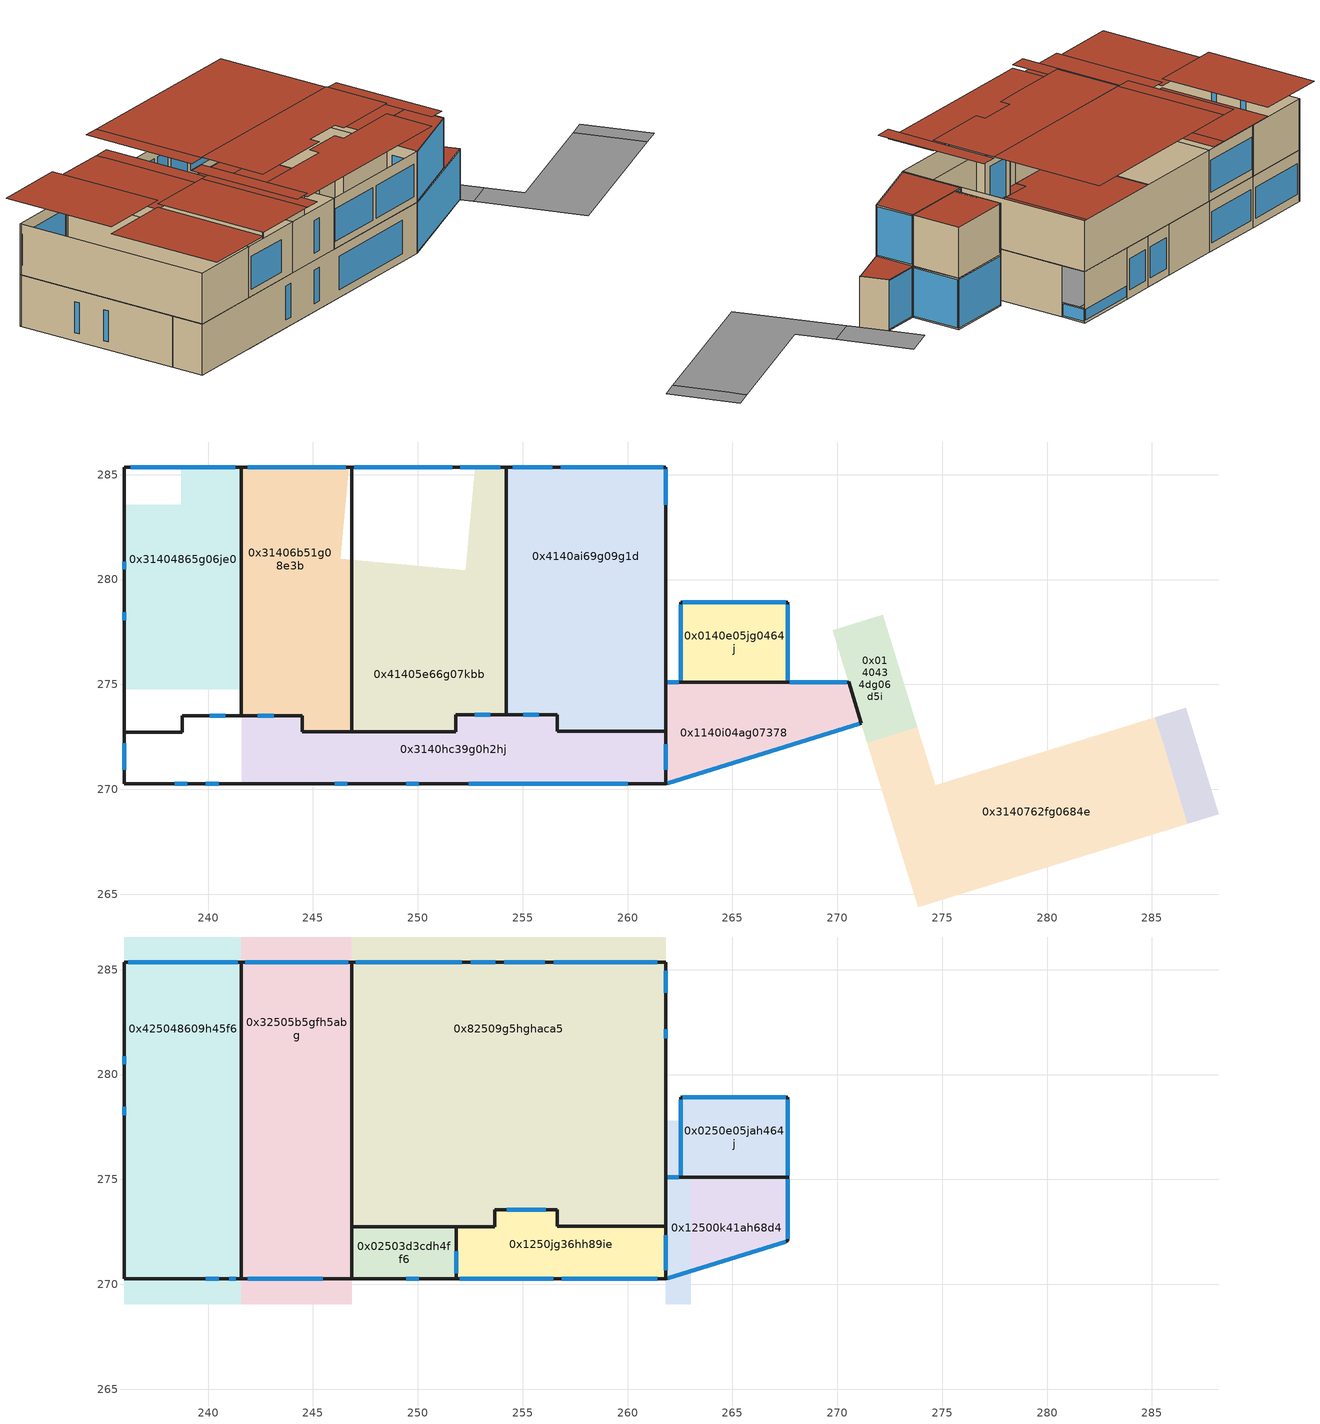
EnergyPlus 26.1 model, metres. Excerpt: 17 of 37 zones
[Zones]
0x0140434dg06d5i
 floor outside (Generic Roof): 272.17,278.32 273.82,272.97 272.96,272.7 271.68,272.3 271.43,272.23 271.14,273.15 270.54,275.11 269.78,277.58 z8.4
 wall outside (Generic Roof): 271.15,273.15 270.54,275.12 z8.4:12.2
0x4140ai69g09g1d
 floor outside (Generic Roof): 256.72,285.36 256.72,283.46 256.89,283.46 257.81,283.46 261.81,283.46 261.81,276.88 254.22,277.57 254.22,285.36 z8.4; 261.81,276.88 261.81,275.11 261.81,272.78 256.65,272.78 256.65,273.55 255.87,273.55 254.92,273.55 254.22,273.55 254.22,277.57 z8.4; 261.81,285.36 261.81,283.46 257.81,283.46 256.89,283.46 256.72,283.46 256.72,285.36 z8.4
 wall outside (Generic Roof): 261.81,283.46 261.81,275.11 / 254.22,285.36 256.72,285.36 261.81,285.36 z8.4:12.2; 261.81,285.36 261.81,283.46 z8.4:9.5
 window (0x178h): 254.52,285.36 256.42,285.36 z9:11.3; 261.81,285.26 261.81,283.56 z8.5:9.4; 256.82,285.36 261.71,285.36 z8.61:9.4
 roof outside (Generic Roof): 261.81,285.36 256.72,285.36 256.72,283.46 261.81,283.46 z12.2; 256.65,273.55 256.65,272.78 261.81,272.78 261.81,275.11 261.81,283.46 256.72,283.46 256.72,285.36 254.22,285.36 254.22,273.55 256.19,273.55 z12.2
0x1140i04ag07378
 floor outside (Generic Roof): 271.14,273.15 270.54,275.11 267.64,275.11 262.54,275.11 261.81,275.11 261.81,272.78 261.81,272.26 261.81,270.84 261.81,270.26 z8.4
 wall outside (Generic Roof): 271.14,273.15 261.81,270.26 261.81,272.78 261.81,275.11 262.54,275.11 / 267.64,275.11 270.54,275.11 z8.4:12.2
 window (0x178h): 261.91,275.11 262.44,275.11 / 271.04,273.12 261.91,270.29 / 267.74,275.11 270.44,275.11 z8.5:12.1; 261.81,270.94 261.81,272.16 z8.5:11.32
 roof outside (Generic Roof): 270.54,275.11 267.64,275.11 267.64,272.07 271.14,273.15 z12.2; 261.81,270.26 261.81,270.56 261.81,272.43 261.81,272.75 261.81,272.78 261.81,275.11 262.54,275.11 267.64,275.11 267.64,272.07 z12.2
0x3140hc39g0h2hj
 floor outside (Generic Roof): 261.81,272.26 261.81,270.84 261.81,270.26 241.61,270.26 241.61,273.51 242.28,273.51 243.23,273.51 244.48,273.51 244.48,272.77 244.48,272.75 246.86,272.75 251.8,272.75 251.8,273.55 252.62,273.55 253.56,273.55 254.22,273.55 254.92,273.55 255.87,273.55 256.65,273.55 256.65,272.78 261.81,272.78 z8.4
 wall outside (Generic Roof): 261.81,270.26 236.01,270.26 236.01,272.73 / 246.86,272.75 251.8,272.75 251.8,273.55 254.22,273.55 256.65,273.55 256.65,272.78 261.81,272.78 z8.4:12.2
 window (0x178h): 250.05,270.26 249.45,270.26 / 239.01,270.26 238.4,270.26 / 246.64,270.26 246.04,270.26 / 260,270.26 252.43,270.26 / 240.5,270.26 239.89,270.26 / 236.01,270.93 236.01,272.19 z9:11.5; 255.02,273.55 255.77,273.55 / 252.72,273.55 253.46,273.55 z8.5:11.32
 roof outside (Generic Roof): 251.8,273.55 251.8,272.75 251.84,272.75 253.67,272.75 253.67,273.55 z12.2; 236.01,270.26 241.59,270.26 241.59,273.51 238.77,273.51 238.77,272.73 236.01,272.73 z12.2; 244.48,273.51 241.59,273.51 241.59,270.26 246.86,270.26 246.86,272.75 244.48,272.75 z12.2
0x0140e05jg0464j
 floor outside (Generic Roof): 262.54,275.11 262.54,278.91 267.64,278.91 267.64,275.11 z8.4
 wall outside (Generic Roof): 262.54,275.11 262.54,278.91 267.64,278.91 267.64,275.11 z8.4:12.2
 wall outside (Moosas Air Boundary): 267.64,275.11 262.54,275.11 z8.4:12.2
 window (0x178h): 262.54,275.21 262.54,278.81 / 267.64,278.81 267.64,275.21 / 262.64,278.91 267.54,278.91 z8.5:12.1
 roof outside (Generic Roof): 262.54,275.11 267.64,275.11 267.64,278.91 262.54,278.91 z12.2
0x31404865g06je0
 floor outside (Generic Roof): 238.71,283.56 238.71,285.36 241.59,285.36 241.59,276.56 236.01,276.56 236.01,283.56 z8.4; 236.01,274.76 236.01,276.56 241.59,276.56 241.59,274.76 z8.4
 wall outside (Generic Roof): 236.01,272.73 236.01,285.36 241.59,285.36 241.59,273.51 238.77,273.51 238.77,272.73 236.01,272.73 z8.4:12.2
 window (0x178h): 236.01,280.5 236.01,280.86 / 236.01,278.07 236.01,278.44 / 236.31,285.36 241.29,285.36 z9:11.3; 240.83,273.51 240.08,273.51 z8.5:11.32
 roof outside (Generic Roof): 241.59,273.51 241.59,285.36 236.01,285.36 236.01,272.73 238.77,272.73 238.77,273.51 z12.2
0x41405e66g07kbb
 floor outside (Generic Roof): 254.22,277.57 254.22,273.55 253.56,273.55 252.62,273.55 251.8,273.55 251.8,272.75 246.86,272.75 246.86,278.23 z8.4; 246.86,278.23 246.86,280.94 252.29,280.45 252.73,285.36 254.22,285.36 254.22,277.57 z8.4
 wall outside (Generic Roof): 246.86,285.36 251.73,285.36 254.22,285.36 254.22,273.55 z8.4:12.2
 window (0x178h): 252.03,285.36 253.92,285.36 z9:11.3; 246.96,285.36 251.63,285.36 z8.61:9.4
 roof outside (Generic Roof): 251.73,285.36 246.86,285.36 246.86,283.46 251.73,283.46 z12.2; 254.22,285.36 251.73,285.36 251.73,283.46 246.86,283.46 246.86,272.75 251.8,272.75 251.8,273.55 253.67,273.55 254.13,273.55 254.22,273.55 z12.2
0x31406b51g08e3b
 floor outside (Generic Roof): 244.48,273.51 244.48,273.53 241.61,273.51 241.61,274.76 241.59,274.76 241.59,276.56 244.6,276.56 246.07,278.31 246.86,278.23 246.86,272.75 244.48,272.77 z8.4; 246.71,285.36 246.31,280.99 246.12,278.8 246.07,278.31 244.6,276.56 241.59,276.56 241.59,285.36 z8.4; 246.07,278.31 246.86,278.23 246.86,280.94 246.31,280.99 246.12,278.8 z8.4
 wall outside (Generic Roof): 241.59,285.36 246.86,285.36 246.86,272.75 244.48,272.75 244.48,273.51 243.23,273.51 242.28,273.51 241.59,273.51 z8.4:12.2
 window (0x178h): 241.89,285.36 246.56,285.36 z9:11.3; 243.13,273.51 242.38,273.51 z8.5:11.32
 roof outside (Generic Roof): 241.59,285.36 241.59,273.51 244.48,273.51 244.48,272.75 246.86,272.75 246.86,283.46 246.86,285.36 z12.2
0x0140ea38g041a2
 floor outside (Generic Roof): 285.16,273.44 285.26,273.1 285.53,272.24 286.72,268.37 288.18,268.82 286.62,273.89 z8.4
0x3140762fg0684e
 floor outside (Generic Roof): 285.26,273.1 285.16,273.44 274.68,270.2 273.82,272.97 272.96,272.7 271.68,272.3 271.43,272.23 273.85,264.39 286.72,268.37 285.53,272.24 z8.4
0x02503d3cdh4ff6
 floor outside (Generic Roof): 251.84,271.67 251.84,270.43 251.84,270.26 246.86,270.26 246.86,272.75 251.8,272.75 251.84,272.75 z12.2
 wall outside (Generic Roof): 251.84,270.26 246.86,270.26 246.86,272.75 251.84,272.75 251.84,270.26 z12.2:16
 window (0x178h): 250.05,270.26 249.45,270.26 z12.75:15.17; 251.84,271.57 251.84,270.53 z12.3:15.17
 roof outside (Generic Roof): 261.81,269.06 261.81,272.78 256.65,272.78 256.65,273.55 253.67,273.55 253.67,272.75 251.84,272.75 246.86,272.75 246.86,269.06 z18.14; 248.06,277.81 248.06,269.06 246.86,269.06 246.86,270.26 246.86,272.75 246.86,277.81 z17.37
0x0250e05jah464j
 wall outside (Moosas Air Boundary): 267.64,275.11 262.54,275.11 z12.2:16
 wall outside (Generic Roof): 262.54,275.11 262.54,278.91 267.64,278.91 267.64,275.11 z12.2:16
 window (0x178h): 267.64,278.81 267.64,275.21 / 262.54,275.21 262.54,278.81 / 262.64,278.91 267.54,278.91 z12.3:15.9
 roof outside (Generic Roof): 263.01,277.81 261.81,277.81 261.81,272.78 261.81,269.06 263.01,269.06 z18.83; 262.54,275.11 267.64,275.11 267.64,278.91 262.54,278.91 z16
0x32505b5gfh5abg
 wall outside (Generic Roof): 246.86,270.26 241.59,270.26 241.59,285.36 246.86,285.36 246.86,272.75 z12.2:16
 window (0x178h): 245.46,270.26 241.88,270.26 z12.75:15.17; 241.77,285.36 246.68,285.36 z12.8:15.17
 roof outside (Generic Roof): 246.86,286.56 246.86,285.36 246.86,277.81 241.59,277.81 241.59,286.56 z16.96; 246.86,277.81 246.86,272.75 246.86,270.26 246.86,269.06 241.59,269.06 241.59,277.81 z17.37; 245.66,277.81 246.86,277.81 246.86,286.56 245.66,286.56 z18.91; 245.66,269.06 246.86,269.06 246.86,272.75 246.86,277.81 245.66,277.81 z18.39
0x12500k41ah68d4
 wall outside (Generic Roof): 267.64,275.11 267.64,272.07 261.81,270.26 261.81,272.78 261.81,275.11 262.54,275.11 z12.2:16
 window (0x178h): 261.91,275.11 262.44,275.11 / 267.64,275.01 267.64,272.17 / 267.54,272.04 261.91,270.29 z12.3:15.9; 261.81,270.66 261.81,272.33 z12.3:15.17
 roof outside (Generic Roof): 261.81,270.26 261.81,272.75 261.81,272.78 261.81,275.11 262.54,275.11 267.64,275.11 267.64,272.07 z16
0x1250jg36hh89ie
 floor outside (Generic Roof): 254.13,273.55 253.67,273.55 253.67,272.75 251.84,272.75 251.84,271.67 251.84,270.43 251.84,270.26 261.81,270.26 261.81,270.56 261.81,272.43 261.81,272.75 256.65,272.75 256.65,272.78 256.65,273.55 256.19,273.55 254.22,273.55 z12.2
 wall outside (Generic Roof): 261.81,270.26 251.84,270.26 / 251.84,272.75 253.67,272.75 253.67,273.55 256.65,273.55 256.65,272.78 261.81,272.78 z12.2:16
 window (0x178h): 261.41,270.26 256.87,270.26 / 256.45,270.26 251.99,270.26 z12.75:15.17; 254.23,273.55 256.09,273.55 z12.3:15.17
0x425048609h45f6
 wall outside (Generic Roof): 241.59,270.26 236.01,270.26 236.01,285.36 241.59,285.36 z12.2:16
 window (0x178h): 236.01,278.07 236.01,278.46 / 236.01,280.5 236.01,280.88 / 241.32,270.26 241,270.26 / 240.5,270.26 239.89,270.26 z12.75:15.17; 236.19,285.36 241.42,285.36 z12.8:15.17
 roof outside (Generic Roof): 236.01,277.81 241.59,277.81 241.59,286.56 236.01,286.56 z17.61; 236.01,269.06 241.59,269.06 241.59,277.81 236.01,277.81 z17.08
0x82509g5hghaca5
 wall outside (Generic Roof): 246.86,285.36 261.81,285.36 261.81,275.11 z12.2:16
 window (0x178h): 261.81,284.96 261.81,283.9 / 261.81,282.17 261.81,281.74 / 256.47,285.36 261.42,285.36 / 247.04,285.36 252.09,285.36 / 254.12,285.36 256.05,285.36 / 252.52,285.36 253.69,285.36 z12.8:15.17
 roof outside (Generic Roof): 246.86,277.81 261.81,277.81 261.81,286.56 246.86,286.56 z18.91; 246.86,277.81 246.86,272.75 251.84,272.75 253.67,272.75 253.67,273.55 256.65,273.55 256.65,272.78 261.81,272.78 261.81,277.81 z18.94; 248.06,286.56 248.06,277.81 246.86,277.81 246.86,285.36 246.86,286.56 z16.96
[Building]
unnamed: North Axis=0; Terrain=City; Solar Distribution=FullExteriorWithReflections
[Site:Location]
Site 1: Latitude=0; Longitude=0; Time Zone=0; Elevation=0
[SizingPeriod:DesignDay] Day of Month=21; DryBulb Temperature Range Modifier Type=DefaultMultipliers; Barometric Pressure=101097; Wind Direction=0; Rain Indicator=No; Snow Indicator=No; Daylight Saving Time Indicator=No; Solar Model Indicator=ASHRAEClearSky; Begin Environment Reset Mode=FullResetAtBeginEnvironment
Name | Month | Day Type | Maximum DryBulb Temperature | Daily DryBulb Temperature Range | Humidity Condition Type | Wetbulb or DewPoint at Maximum DryBulb | Wind Speed | Sky Clearness
Suzhou Ann Clg .4% Condns DP=>MDB | 8 | SummerDesignDay | 34.8 | 6.7 | Dewpoint | 27.6 | 3.35 | 1
Suzhou Ann Htg 99.6% Condns DB | 1 | WinterDesignDay | -4 | 0 | Wetbulb | -4 | 6.71 | 0
[Site:WaterMainsTemperature]
Calculation Method=CorrelationFromWeatherFile
[Material] Thermal Absorptance=0.9
Name | Roughness | Thickness | Conductivity | Density | Specific Heat | Solar Absorptance | Visible Absorptance
Generic 50mm Insulation | MediumRough | 0.05 | 0.03 | 43 | 1210 | 0.7 | 0.7
Generic Acoustic Tile | MediumSmooth | 0.02 | 0.06 | 368 | 590 | 0.2 | 0.2
Generic Ceiling Air Gap | Smooth | 0.1 | 0.556 | 1.28 | 1000 | 0.7 | 0.7
Generic LW Concrete | MediumRough | 0.1 | 0.53 | 1280 | 840 | 0.8 | 0.8
Generic Roof Membrane | MediumRough | 0.01 | 0.16 | 1120 | 1460 | 0.65 | 0.65
[WINDOWMATERIAL:SIMPLEGLAZINGSYSTEM]
g_0xdbie: UFactor=1.8; Solar Heat Gain Coefficient=0.3; Visible Transmittance=0.744
[Construction]
Generic Roof: Generic Roof Membrane, Generic 50mm Insulation, Generic LW Concrete, Generic Ceiling Air Gap, Generic Acoustic Tile
[CONSTRUCTION]
0x178h: g_0xdbie
[CONSTRUCTION:AIRBOUNDARY]
Moosas Air Boundary: SimpleMixing, 0.5, Always On
[ZONE] Type=1; Multiplier=1; Ceiling Height=4; Part of Total Floor Area=Yes
Name | Volume | Floor Area
0x0140e05jg0464j | 73.644 | 19.38
0x02503d3cdh4ff6 | 68.8893 | 12.4002
0x0250e05jah464j | 101.096 | 19.38
0x1140i04ag07378 | 118.579 | 31.2049
0x12500k41ah68d4 | 119.976 | 22.9994
0x1250jg36hh89ie | 162.652 | 27.3641
0x31404865g06je0 | 259.448 | 68.2758
0x31406b51g08e3b | 244.182 | 64.2583
0x3140hc39g0h2hj | 275.733 | 72.5612
0x32505b5gfh5abg | 454.086 | 79.577
0x41405e66g07kbb | 345.32 | 90.8736
0x4140ai69g09g1d | 355.722 | 93.6111
0x425048609h45f6 | 433.507 | 84.258
0x82509g5hghaca5 | 1087.24 | 185.981
[PEOPLE] Number of People Calculation Method=People/Area; People per Floor Area=0.0565; Fraction Radiant=0.3; Sensible Heat Fraction=autocalculate; Carbon Dioxide Generation Rate=3.82e-08; Enable ASHRAE 55 Comfort Warnings=No; Mean Radiant Temperature Calculation Type=EnclosureAveraged; Clothing Insulation Calculation Method=ClothingInsulationSchedule; Cold Stress Temperature Threshold=15.56; Heat Stress Temperature Threshold=30
Name | Zone or ZoneList or Space or SpaceList | Number of People Schedule | Activity Level Schedule
0x0140e05jg0464j_People | 0x0140e05jg0464j | 0x0140e05jg0464jPeopleNumber_of_People_Schedule_Name | 0x0140e05jg0464jPeopleActivity_Level_Schedule_Name
0x02503d3cdh4ff6_People | 0x02503d3cdh4ff6 | 0x02503d3cdh4ff6PeopleNumber_of_People_Schedule_Name | 0x02503d3cdh4ff6PeopleActivity_Level_Schedule_Name
0x0250e05jah464j_People | 0x0250e05jah464j | 0x0250e05jah464jPeopleNumber_of_People_Schedule_Name | 0x0250e05jah464jPeopleActivity_Level_Schedule_Name
0x1140i04ag07378_People | 0x1140i04ag07378 | 0x1140i04ag07378PeopleNumber_of_People_Schedule_Name | 0x1140i04ag07378PeopleActivity_Level_Schedule_Name
0x12500k41ah68d4_People | 0x12500k41ah68d4 | 0x12500k41ah68d4PeopleNumber_of_People_Schedule_Name | 0x12500k41ah68d4PeopleActivity_Level_Schedule_Name
0x1250jg36hh89ie_People | 0x1250jg36hh89ie | 0x1250jg36hh89iePeopleNumber_of_People_Schedule_Name | 0x1250jg36hh89iePeopleActivity_Level_Schedule_Name
0x31404865g06je0_People | 0x31404865g06je0 | 0x31404865g06je0PeopleNumber_of_People_Schedule_Name | 0x31404865g06je0PeopleActivity_Level_Schedule_Name
0x31406b51g08e3b_People | 0x31406b51g08e3b | 0x31406b51g08e3bPeopleNumber_of_People_Schedule_Name | 0x31406b51g08e3bPeopleActivity_Level_Schedule_Name
0x3140hc39g0h2hj_People | 0x3140hc39g0h2hj | 0x3140hc39g0h2hjPeopleNumber_of_People_Schedule_Name | 0x3140hc39g0h2hjPeopleActivity_Level_Schedule_Name
0x32505b5gfh5abg_People | 0x32505b5gfh5abg | 0x32505b5gfh5abgPeopleNumber_of_People_Schedule_Name | 0x32505b5gfh5abgPeopleActivity_Level_Schedule_Name
0x41405e66g07kbb_People | 0x41405e66g07kbb | 0x41405e66g07kbbPeopleNumber_of_People_Schedule_Name | 0x41405e66g07kbbPeopleActivity_Level_Schedule_Name
0x4140ai69g09g1d_People | 0x4140ai69g09g1d | 0x4140ai69g09g1dPeopleNumber_of_People_Schedule_Name | 0x4140ai69g09g1dPeopleActivity_Level_Schedule_Name
0x425048609h45f6_People | 0x425048609h45f6 | 0x425048609h45f6PeopleNumber_of_People_Schedule_Name | 0x425048609h45f6PeopleActivity_Level_Schedule_Name
0x82509g5hghaca5_People | 0x82509g5hghaca5 | 0x82509g5hghaca5PeopleNumber_of_People_Schedule_Name | 0x82509g5hghaca5PeopleActivity_Level_Schedule_Name
[LIGHTS] Design Level Calculation Method=Watts/Area; Watts per Floor Area=10.55; Return Air Fraction=0; Fraction Radiant=0.7; Fraction Visible=0.2; Fraction Replaceable=1; EndUse Subcategory=General; Return Air Fraction Calculated from Plenum Temperature=No; Return Air Fraction Function of Plenum Temperature Coefficient 1=0; Return Air Fraction Function of Plenum Temperature Coefficient 2=0
Name | Zone or ZoneList or Space or SpaceList | Schedule
0x0140e05jg0464j_Lights | 0x0140e05jg0464j | 0x0140e05jg0464jLightsSchedule_Name
0x02503d3cdh4ff6_Lights | 0x02503d3cdh4ff6 | 0x02503d3cdh4ff6LightsSchedule_Name
0x0250e05jah464j_Lights | 0x0250e05jah464j | 0x0250e05jah464jLightsSchedule_Name
0x1140i04ag07378_Lights | 0x1140i04ag07378 | 0x1140i04ag07378LightsSchedule_Name
0x12500k41ah68d4_Lights | 0x12500k41ah68d4 | 0x12500k41ah68d4LightsSchedule_Name
0x1250jg36hh89ie_Lights | 0x1250jg36hh89ie | 0x1250jg36hh89ieLightsSchedule_Name
0x31404865g06je0_Lights | 0x31404865g06je0 | 0x31404865g06je0LightsSchedule_Name
0x31406b51g08e3b_Lights | 0x31406b51g08e3b | 0x31406b51g08e3bLightsSchedule_Name
0x3140hc39g0h2hj_Lights | 0x3140hc39g0h2hj | 0x3140hc39g0h2hjLightsSchedule_Name
0x32505b5gfh5abg_Lights | 0x32505b5gfh5abg | 0x32505b5gfh5abgLightsSchedule_Name
0x41405e66g07kbb_Lights | 0x41405e66g07kbb | 0x41405e66g07kbbLightsSchedule_Name
0x4140ai69g09g1d_Lights | 0x4140ai69g09g1d | 0x4140ai69g09g1dLightsSchedule_Name
0x425048609h45f6_Lights | 0x425048609h45f6 | 0x425048609h45f6LightsSchedule_Name
0x82509g5hghaca5_Lights | 0x82509g5hghaca5 | 0x82509g5hghaca5LightsSchedule_Name
[ELECTRICEQUIPMENT] Design Level Calculation Method=Watts/Area; Watts per Floor Area=10.33; Fraction Latent=0; Fraction Radiant=0.5; Fraction Lost=0; EndUse Subcategory=Electric Equipment
Name | Zone or ZoneList or Space or SpaceList | Schedule
0x0140e05jg0464j_Equipment | 0x0140e05jg0464j | 0x0140e05jg0464jElectricEquipmentSchedule_Name
0x02503d3cdh4ff6_Equipment | 0x02503d3cdh4ff6 | 0x02503d3cdh4ff6ElectricEquipmentSchedule_Name
0x0250e05jah464j_Equipment | 0x0250e05jah464j | 0x0250e05jah464jElectricEquipmentSchedule_Name
0x1140i04ag07378_Equipment | 0x1140i04ag07378 | 0x1140i04ag07378ElectricEquipmentSchedule_Name
0x12500k41ah68d4_Equipment | 0x12500k41ah68d4 | 0x12500k41ah68d4ElectricEquipmentSchedule_Name
0x1250jg36hh89ie_Equipment | 0x1250jg36hh89ie | 0x1250jg36hh89ieElectricEquipmentSchedule_Name
0x31404865g06je0_Equipment | 0x31404865g06je0 | 0x31404865g06je0ElectricEquipmentSchedule_Name
0x31406b51g08e3b_Equipment | 0x31406b51g08e3b | 0x31406b51g08e3bElectricEquipmentSchedule_Name
0x3140hc39g0h2hj_Equipment | 0x3140hc39g0h2hj | 0x3140hc39g0h2hjElectricEquipmentSchedule_Name
0x32505b5gfh5abg_Equipment | 0x32505b5gfh5abg | 0x32505b5gfh5abgElectricEquipmentSchedule_Name
0x41405e66g07kbb_Equipment | 0x41405e66g07kbb | 0x41405e66g07kbbElectricEquipmentSchedule_Name
0x4140ai69g09g1d_Equipment | 0x4140ai69g09g1d | 0x4140ai69g09g1dElectricEquipmentSchedule_Name
0x425048609h45f6_Equipment | 0x425048609h45f6 | 0x425048609h45f6ElectricEquipmentSchedule_Name
0x82509g5hghaca5_Equipment | 0x82509g5hghaca5 | 0x82509g5hghaca5ElectricEquipmentSchedule_Name
[ZONEINFILTRATION:DESIGNFLOWRATE] Design Flow Rate Calculation Method=Flow/Zone; Flow Rate per Exterior Surface Area=0.0002266; Constant Term Coefficient=1; Temperature Term Coefficient=0; Velocity Term Coefficient=0; Velocity Squared Term Coefficient=0; Density Basis=Outdoor
Name | Zone or ZoneList or Space or SpaceList | Design Flow Rate
0x0140e05jg0464j_Infiltration | 0x0140e05jg0464j | 0.0197187
0x02503d3cdh4ff6_Infiltration | 0x02503d3cdh4ff6 | 0.0281641
0x0250e05jah464j_Infiltration | 0x0250e05jah464j | 0.022208
0x1140i04ag07378_Infiltration | 0x1140i04ag07378 | 0.0279709
0x12500k41ah68d4_Infiltration | 0x12500k41ah68d4 | 0.0234748
0x1250jg36hh89ie_Infiltration | 0x1250jg36hh89ie | 0.0329123
0x31404865g06je0_Infiltration | 0x31404865g06je0 | 0.0461817
0x31406b51g08e3b_Infiltration | 0x31406b51g08e3b | 0.0453532
0x3140hc39g0h2hj_Infiltration | 0x3140hc39g0h2hj | 0.0648985
0x32505b5gfh5abg_Infiltration | 0x32505b5gfh5abg | 0.0619223
0x41405e66g07kbb_Infiltration | 0x41405e66g07kbb | 0.0543402
0x4140ai69g09g1d_Infiltration | 0x4140ai69g09g1d | 0.0541357
0x425048609h45f6_Infiltration | 0x425048609h45f6 | 0.0551771
0x82509g5hghaca5_Infiltration | 0x82509g5hghaca5 | 0.100684
[DESIGNSPECIFICATION:OUTDOORAIR] Outdoor Air Method=Sum; Outdoor Air Flow per Person=0; Outdoor Air Flow per Zone Floor Area=0.000305; Outdoor Air Flow per Zone=0; Outdoor Air Flow Air Changes per Hour=0
0x0140e05jg0464j; 0x02503d3cdh4ff6; 0x0250e05jah464j; 0x1140i04ag07378; 0x12500k41ah68d4; 0x1250jg36hh89ie; 0x31404865g06je0; 0x31406b51g08e3b; 0x3140hc39g0h2hj; 0x32505b5gfh5abg; 0x41405e66g07kbb; 0x4140ai69g09g1d; 0x425048609h45f6; 0x82509g5hghaca5
[SIZING:ZONE] Zone Cooling Design Supply Air Temperature Input Method=SupplyAirTemperature; Zone Cooling Design Supply Air Temperature=14; Zone Cooling Design Supply Air Temperature Difference=11.11; Zone Heating Design Supply Air Temperature Input Method=SupplyAirTemperature; Zone Heating Design Supply Air Temperature=40; Zone Heating Design Supply Air Temperature Difference=11.11; Zone Cooling Design Supply Air Humidity Ratio=0.0085; Zone Heating Design Supply Air Humidity Ratio=0.008; Cooling Design Air Flow Method=DesignDay; Cooling Design Air Flow Rate=0; Cooling Minimum Air Flow per Zone Floor Area=0.000762; Cooling Minimum Air Flow=0; Cooling Minimum Air Flow Fraction=0; Heating Design Air Flow Method=DesignDay; Heating Design Air Flow Rate=0; Heating Maximum Air Flow per Zone Floor Area=0.002032; Heating Maximum Air Flow=0.141576; Heating Maximum Air Flow Fraction=0.3; Account for Dedicated Outdoor Air System=No; Dedicated Outdoor Air System Control Strategy=NeutralSupplyAir; Dedicated Outdoor Air Low Setpoint Temperature for Design=autosize; Dedicated Outdoor Air High Setpoint Temperature for Design=autosize; Zone Load Sizing Method=Sensible Load Only No Latent Load; Zone Latent Cooling Design Supply Air Humidity Ratio Input Method=HumidityRatioDifference; Zone Cooling Design Supply Air Humidity Ratio Difference=0.005; Zone Latent Heating Design Supply Air Humidity Ratio Input Method=HumidityRatioDifference; Zone Humidification Design Supply Air Humidity Ratio Difference=0.005; Type of Space Sum to Use=Coincident; Heating Coil Sizing Method=None; Maximum Heating Capacity To Cooling Load Sizing Ratio=1
Name | Design Specification Outdoor Air Object
0x0140e05jg0464j | 0x0140e05jg0464j
0x02503d3cdh4ff6 | 0x02503d3cdh4ff6
0x0250e05jah464j | 0x0250e05jah464j
0x1140i04ag07378 | 0x1140i04ag07378
0x12500k41ah68d4 | 0x12500k41ah68d4
0x1250jg36hh89ie | 0x1250jg36hh89ie
0x31404865g06je0 | 0x31404865g06je0
0x31406b51g08e3b | 0x31406b51g08e3b
0x3140hc39g0h2hj | 0x3140hc39g0h2hj
0x32505b5gfh5abg | 0x32505b5gfh5abg
0x41405e66g07kbb | 0x41405e66g07kbb
0x4140ai69g09g1d | 0x4140ai69g09g1d
0x425048609h45f6 | 0x425048609h45f6
0x82509g5hghaca5 | 0x82509g5hghaca5
[ZONECONTROL:THERMOSTAT] Temperature Difference Between Cutout And Setpoint=0
Name | Zone or ZoneList | Control Type Schedule | Control 1
0x0140e05jg0464j_Thermostat | 0x0140e05jg0464j | 0x0140e05jg0464jZoneControl:ThermostatControl_Type_Schedule_Name | 0x0140e05jg0464j_SetPoint
0x02503d3cdh4ff6_Thermostat | 0x02503d3cdh4ff6 | 0x02503d3cdh4ff6ZoneControl:ThermostatControl_Type_Schedule_Name | 0x02503d3cdh4ff6_SetPoint
0x0250e05jah464j_Thermostat | 0x0250e05jah464j | 0x0250e05jah464jZoneControl:ThermostatControl_Type_Schedule_Name | 0x0250e05jah464j_SetPoint
0x1140i04ag07378_Thermostat | 0x1140i04ag07378 | 0x1140i04ag07378ZoneControl:ThermostatControl_Type_Schedule_Name | 0x1140i04ag07378_SetPoint
0x12500k41ah68d4_Thermostat | 0x12500k41ah68d4 | 0x12500k41ah68d4ZoneControl:ThermostatControl_Type_Schedule_Name | 0x12500k41ah68d4_SetPoint
0x1250jg36hh89ie_Thermostat | 0x1250jg36hh89ie | 0x1250jg36hh89ieZoneControl:ThermostatControl_Type_Schedule_Name | 0x1250jg36hh89ie_SetPoint
0x31404865g06je0_Thermostat | 0x31404865g06je0 | 0x31404865g06je0ZoneControl:ThermostatControl_Type_Schedule_Name | 0x31404865g06je0_SetPoint
0x31406b51g08e3b_Thermostat | 0x31406b51g08e3b | 0x31406b51g08e3bZoneControl:ThermostatControl_Type_Schedule_Name | 0x31406b51g08e3b_SetPoint
0x3140hc39g0h2hj_Thermostat | 0x3140hc39g0h2hj | 0x3140hc39g0h2hjZoneControl:ThermostatControl_Type_Schedule_Name | 0x3140hc39g0h2hj_SetPoint
0x32505b5gfh5abg_Thermostat | 0x32505b5gfh5abg | 0x32505b5gfh5abgZoneControl:ThermostatControl_Type_Schedule_Name | 0x32505b5gfh5abg_SetPoint
0x41405e66g07kbb_Thermostat | 0x41405e66g07kbb | 0x41405e66g07kbbZoneControl:ThermostatControl_Type_Schedule_Name | 0x41405e66g07kbb_SetPoint
0x4140ai69g09g1d_Thermostat | 0x4140ai69g09g1d | 0x4140ai69g09g1dZoneControl:ThermostatControl_Type_Schedule_Name | 0x4140ai69g09g1d_SetPoint
0x425048609h45f6_Thermostat | 0x425048609h45f6 | 0x425048609h45f6ZoneControl:ThermostatControl_Type_Schedule_Name | 0x425048609h45f6_SetPoint
0x82509g5hghaca5_Thermostat | 0x82509g5hghaca5 | 0x82509g5hghaca5ZoneControl:ThermostatControl_Type_Schedule_Name | 0x82509g5hghaca5_SetPoint
[THERMOSTATSETPOINT:DUALSETPOINT]
Name | Heating Setpoint Temperature Schedule | Cooling Setpoint Temperature Schedule
0x0140e05jg0464j_SetPoint | 0x0140e05jg0464jThermostatSetpoint:DualSetpointHeating_Setpoint_Temperature_Schedule_Name | 0x0140e05jg0464jThermostatSetpoint:DualSetpointCooling_Setpoint_Temperature_Schedule_Name
0x02503d3cdh4ff6_SetPoint | 0x02503d3cdh4ff6ThermostatSetpoint:DualSetpointHeating_Setpoint_Temperature_Schedule_Name | 0x02503d3cdh4ff6ThermostatSetpoint:DualSetpointCooling_Setpoint_Temperature_Schedule_Name
0x0250e05jah464j_SetPoint | 0x0250e05jah464jThermostatSetpoint:DualSetpointHeating_Setpoint_Temperature_Schedule_Name | 0x0250e05jah464jThermostatSetpoint:DualSetpointCooling_Setpoint_Temperature_Schedule_Name
0x1140i04ag07378_SetPoint | 0x1140i04ag07378ThermostatSetpoint:DualSetpointHeating_Setpoint_Temperature_Schedule_Name | 0x1140i04ag07378ThermostatSetpoint:DualSetpointCooling_Setpoint_Temperature_Schedule_Name
0x12500k41ah68d4_SetPoint | 0x12500k41ah68d4ThermostatSetpoint:DualSetpointHeating_Setpoint_Temperature_Schedule_Name | 0x12500k41ah68d4ThermostatSetpoint:DualSetpointCooling_Setpoint_Temperature_Schedule_Name
0x1250jg36hh89ie_SetPoint | 0x1250jg36hh89ieThermostatSetpoint:DualSetpointHeating_Setpoint_Temperature_Schedule_Name | 0x1250jg36hh89ieThermostatSetpoint:DualSetpointCooling_Setpoint_Temperature_Schedule_Name
0x31404865g06je0_SetPoint | 0x31404865g06je0ThermostatSetpoint:DualSetpointHeating_Setpoint_Temperature_Schedule_Name | 0x31404865g06je0ThermostatSetpoint:DualSetpointCooling_Setpoint_Temperature_Schedule_Name
0x31406b51g08e3b_SetPoint | 0x31406b51g08e3bThermostatSetpoint:DualSetpointHeating_Setpoint_Temperature_Schedule_Name | 0x31406b51g08e3bThermostatSetpoint:DualSetpointCooling_Setpoint_Temperature_Schedule_Name
0x3140hc39g0h2hj_SetPoint | 0x3140hc39g0h2hjThermostatSetpoint:DualSetpointHeating_Setpoint_Temperature_Schedule_Name | 0x3140hc39g0h2hjThermostatSetpoint:DualSetpointCooling_Setpoint_Temperature_Schedule_Name
0x32505b5gfh5abg_SetPoint | 0x32505b5gfh5abgThermostatSetpoint:DualSetpointHeating_Setpoint_Temperature_Schedule_Name | 0x32505b5gfh5abgThermostatSetpoint:DualSetpointCooling_Setpoint_Temperature_Schedule_Name
0x41405e66g07kbb_SetPoint | 0x41405e66g07kbbThermostatSetpoint:DualSetpointHeating_Setpoint_Temperature_Schedule_Name | 0x41405e66g07kbbThermostatSetpoint:DualSetpointCooling_Setpoint_Temperature_Schedule_Name
0x4140ai69g09g1d_SetPoint | 0x4140ai69g09g1dThermostatSetpoint:DualSetpointHeating_Setpoint_Temperature_Schedule_Name | 0x4140ai69g09g1dThermostatSetpoint:DualSetpointCooling_Setpoint_Temperature_Schedule_Name
0x425048609h45f6_SetPoint | 0x425048609h45f6ThermostatSetpoint:DualSetpointHeating_Setpoint_Temperature_Schedule_Name | 0x425048609h45f6ThermostatSetpoint:DualSetpointCooling_Setpoint_Temperature_Schedule_Name
0x82509g5hghaca5_SetPoint | 0x82509g5hghaca5ThermostatSetpoint:DualSetpointHeating_Setpoint_Temperature_Schedule_Name | 0x82509g5hghaca5ThermostatSetpoint:DualSetpointCooling_Setpoint_Temperature_Schedule_Name
[ZONEHVAC:IDEALLOADSAIRSYSTEM] Maximum Heating Supply Air Temperature=50; Minimum Cooling Supply Air Temperature=13; Maximum Heating Supply Air Humidity Ratio=0.0156; Minimum Cooling Supply Air Humidity Ratio=0.0077; Heating Limit=LimitCapacity; Maximum Sensible Heating Capacity=Autosize; Cooling Limit=LimitFlowRateAndCapacity; Maximum Cooling Air Flow Rate=Autosize; Maximum Total Cooling Capacity=Autosize; Dehumidification Control Type=None; Cooling Sensible Heat Ratio=0.7; Humidification Control Type=None; Demand Controlled Ventilation Type=None; Outdoor Air Economizer Type=DifferentialDryBulb; Heat Recovery Type=None; Sensible Heat Recovery Effectiveness=0; Latent Heat Recovery Effectiveness=0; Heating Fuel Type=DistrictHeatingWater; Cooling Fuel Type=DistrictCooling
Name | Design Specification Outdoor Air Object
0x0140e05jg0464j_Ideal Loads Air | 0x0140e05jg0464j
0x02503d3cdh4ff6_Ideal Loads Air | 0x02503d3cdh4ff6
0x0250e05jah464j_Ideal Loads Air | 0x0250e05jah464j
0x1140i04ag07378_Ideal Loads Air | 0x1140i04ag07378
0x12500k41ah68d4_Ideal Loads Air | 0x12500k41ah68d4
0x1250jg36hh89ie_Ideal Loads Air | 0x1250jg36hh89ie
0x31404865g06je0_Ideal Loads Air | 0x31404865g06je0
0x31406b51g08e3b_Ideal Loads Air | 0x31406b51g08e3b
0x3140hc39g0h2hj_Ideal Loads Air | 0x3140hc39g0h2hj
0x32505b5gfh5abg_Ideal Loads Air | 0x32505b5gfh5abg
0x41405e66g07kbb_Ideal Loads Air | 0x41405e66g07kbb
0x4140ai69g09g1d_Ideal Loads Air | 0x4140ai69g09g1d
0x425048609h45f6_Ideal Loads Air | 0x425048609h45f6
0x82509g5hghaca5_Ideal Loads Air | 0x82509g5hghaca5
[Zone equipment]
0x0140e05jg0464j: 0x0140e05jg0464j_Ideal Loads Air
0x02503d3cdh4ff6: 0x02503d3cdh4ff6_Ideal Loads Air
0x0250e05jah464j: 0x0250e05jah464j_Ideal Loads Air
0x1140i04ag07378: 0x1140i04ag07378_Ideal Loads Air
0x12500k41ah68d4: 0x12500k41ah68d4_Ideal Loads Air
0x1250jg36hh89ie: 0x1250jg36hh89ie_Ideal Loads Air
0x31404865g06je0: 0x31404865g06je0_Ideal Loads Air
0x31406b51g08e3b: 0x31406b51g08e3b_Ideal Loads Air
0x3140hc39g0h2hj: 0x3140hc39g0h2hj_Ideal Loads Air
0x32505b5gfh5abg: 0x32505b5gfh5abg_Ideal Loads Air
0x41405e66g07kbb: 0x41405e66g07kbb_Ideal Loads Air
0x4140ai69g09g1d: 0x4140ai69g09g1d_Ideal Loads Air
0x425048609h45f6: 0x425048609h45f6_Ideal Loads Air
0x82509g5hghaca5: 0x82509g5hghaca5_Ideal Loads Air
[Schedule:Day:Interval]
OfficeMedium LIGHT_SCH_Sun: No, 06:00, 0.05, 18:00, 0.0431163, 24:00, 0.05
OfficeMedium LIGHT_SCH_Workday: No, 05:00, 0.05, 06:00, 0.1, 07:00, 0.0862326, 08:00, 0.258698, 17:00, 0.776093, 18:00, 0.431163, 20:00, 0.258698, 22:00, 0.172465, 23:00, 0.0862326, 24:00, 0.0431163
OfficeMedium LIGHT_SCH_SDD; {8bdf5033-8bb6-49a6-8c63-1cf42e979cd2}; Always On_Day Schedule: No, 24:00, 1
OfficeMedium LIGHT_SCH_WDD; OfficeMedium OCC_SCH_WinDesign; {cb566151-dfc8-4057-8b59-9311fdab7c33}: No, 24:00, 0
OfficeMedium LIGHT_SCH_Holiday; OfficeMedium LIGHT_SCH_Sat: No, 06:00, 0.05, 08:00, 0.0862326, 12:00, 0.258698, 17:00, 0.129349, 19:00, 0.0431163, 24:00, 0.05
OfficeMedium OCC_SCH_Default; OfficeMedium OCC_SCH_Holiday: No, 06:00, 0, 18:00, 0.05, 24:00, 0
OfficeMedium OCC_SCH_Workday: No, 06:00, 0, 07:00, 0.1, 08:00, 0.2, 12:00, 0.95, 13:00, 0.5, 17:00, 0.95, 18:00, 0.3, 22:00, 0.1, 24:00, 0.05
OfficeMedium OCC_SCH_Sat: No, 06:00, 0, 08:00, 0.1, 12:00, 0.3, 17:00, 0.1, 19:00, 0.05, 24:00, 0
OfficeMedium OCC_SCH_SumDesign: No, 06:00, 0, 22:00, 1, 24:00, 0.05
Seated Adult Activity_Day Schedule: No, 24:00, 120
OfficeMedium EQUIP_SCH_Sun: No, 06:00, 0.230755, 18:00, 0.288107, 24:00, 0.230755
OfficeMedium EQUIP_SCH_Workday: No, 06:00, 0.307674, 08:00, 0.381235, 12:00, 0.857778, 13:00, 0.76247, 17:00, 0.857778, 18:00, 0.476543, 24:00, 0.381235
OfficeMedium EQUIP_SCH_Sat; {f78fa74f-0576-43bd-a816-8bf4ce6cd31b}: No, 06:00, 0.230755, 08:00, 0.381235, 12:00, 0.476543, 17:00, 0.33358, 19:00, 0.285926, 24:00, 0.230755
OfficeMedium HTGSETP_SCH_YES_OPTIMUM_Default; {d11b9681-0402-475f-8a1c-0b8cc2305f58}; {1eb1e147-ae02-40e8-bcac-d442f37c0191}: No, 24:00, 15.6
{e92d0649-7140-44f5-8734-7ab63f035c7d}: No, 05:00, 15.6, 06:00, 17.8, 07:00, 20, 22:00, 21, 24:00, 15.6
{bcc13e86-09c7-4935-a179-9004d4300a09}: No, 05:00, 15.6, 06:00, 17.8, 07:00, 20, 17:00, 21, 24:00, 15.6
{240e009c-43f9-4d47-8961-d8a73ac7287d}: No, 05:00, 15.6, 06:00, 17.6, 07:00, 19.6, 22:00, 21, 24:00, 15.6
OfficeMedium CLGSETP_SCH_YES_OPTIMUM_Default; {eae660b2-143a-4734-bd33-600b1d31e829}; {524ea852-10ed-4f22-8e61-77a7f1151075}: No, 24:00, 26.7
{aea035ed-701d-4a5d-af51-3b4a013f441f}: No, 05:00, 26.7, 06:00, 25.6, 07:00, 25, 22:00, 24, 24:00, 26.7
{b1652cce-239e-4ccc-b763-ce0db0b882d7}: No, 05:00, 26.7, 06:00, 25.7, 07:00, 25, 17:00, 24, 24:00, 26.7
{41190160-9190-4e16-8422-50072377f8cf}: No, 05:00, 26.7, 06:00, 25.7, 07:00, 25, 22:00, 24, 24:00, 26.7
[Schedule:Week:Daily]
Generic Office Lighting Week Rule - Jan1-Dec31: OfficeMedium LIGHT_SCH_Sun, OfficeMedium LIGHT_SCH_Workday, OfficeMedium LIGHT_SCH_Workday, OfficeMedium LIGHT_SCH_Workday, OfficeMedium LIGHT_SCH_Workday, OfficeMedium LIGHT_SCH_Workday, OfficeMedium LIGHT_SCH_Sat, OfficeMedium LIGHT_SCH_Holiday, OfficeMedium LIGHT_SCH_SDD, OfficeMedium LIGHT_SCH_WDD, OfficeMedium LIGHT_SCH_Sun, OfficeMedium LIGHT_SCH_Sun
Generic Office Occupancy Week Rule - Jan1-Dec31: OfficeMedium OCC_SCH_Default, OfficeMedium OCC_SCH_Workday, OfficeMedium OCC_SCH_Workday, OfficeMedium OCC_SCH_Workday, OfficeMedium OCC_SCH_Workday, OfficeMedium OCC_SCH_Workday, OfficeMedium OCC_SCH_Sat, OfficeMedium OCC_SCH_Holiday, OfficeMedium OCC_SCH_SumDesign, OfficeMedium OCC_SCH_WinDesign, OfficeMedium OCC_SCH_Default, OfficeMedium OCC_SCH_Default
Seated Adult Activity Week Rule - Jan1-Dec31: Seated Adult Activity_Day Schedule, Seated Adult Activity_Day Schedule, Seated Adult Activity_Day Schedule, Seated Adult Activity_Day Schedule, Seated Adult Activity_Day Schedule, Seated Adult Activity_Day Schedule, Seated Adult Activity_Day Schedule, Seated Adult Activity_Day Schedule, Seated Adult Activity_Day Schedule, Seated Adult Activity_Day Schedule, Seated Adult Activity_Day Schedule, Seated Adult Activity_Day Schedule
Generic Office Equipment Week Rule - Jan1-Dec31: OfficeMedium EQUIP_SCH_Sun, OfficeMedium EQUIP_SCH_Workday, OfficeMedium EQUIP_SCH_Workday, OfficeMedium EQUIP_SCH_Workday, OfficeMedium EQUIP_SCH_Workday, OfficeMedium EQUIP_SCH_Workday, OfficeMedium EQUIP_SCH_Sat, {f78fa74f-0576-43bd-a816-8bf4ce6cd31b}, {8bdf5033-8bb6-49a6-8c63-1cf42e979cd2}, {cb566151-dfc8-4057-8b59-9311fdab7c33}, OfficeMedium EQUIP_SCH_Sun, OfficeMedium EQUIP_SCH_Sun
Always On Week Rule - Jan1-Dec31: Always On_Day Schedule, Always On_Day Schedule, Always On_Day Schedule, Always On_Day Schedule, Always On_Day Schedule, Always On_Day Schedule, Always On_Day Schedule, Always On_Day Schedule, Always On_Day Schedule, Always On_Day Schedule, Always On_Day Schedule, Always On_Day Schedule
Generic Office Heating Week Rule - Jan1-Dec31: OfficeMedium HTGSETP_SCH_YES_OPTIMUM_Default, {e92d0649-7140-44f5-8734-7ab63f035c7d}, {e92d0649-7140-44f5-8734-7ab63f035c7d}, {e92d0649-7140-44f5-8734-7ab63f035c7d}, {e92d0649-7140-44f5-8734-7ab63f035c7d}, {e92d0649-7140-44f5-8734-7ab63f035c7d}, {bcc13e86-09c7-4935-a179-9004d4300a09}, {1eb1e147-ae02-40e8-bcac-d442f37c0191}, {d11b9681-0402-475f-8a1c-0b8cc2305f58}, {240e009c-43f9-4d47-8961-d8a73ac7287d}, OfficeMedium HTGSETP_SCH_YES_OPTIMUM_Default, OfficeMedium HTGSETP_SCH_YES_OPTIMUM_Default
Generic Office Cooling Week Rule - Jan1-Dec31: OfficeMedium CLGSETP_SCH_YES_OPTIMUM_Default, {aea035ed-701d-4a5d-af51-3b4a013f441f}, {aea035ed-701d-4a5d-af51-3b4a013f441f}, {aea035ed-701d-4a5d-af51-3b4a013f441f}, {aea035ed-701d-4a5d-af51-3b4a013f441f}, {aea035ed-701d-4a5d-af51-3b4a013f441f}, {b1652cce-239e-4ccc-b763-ce0db0b882d7}, {524ea852-10ed-4f22-8e61-77a7f1151075}, {41190160-9190-4e16-8422-50072377f8cf}, {eae660b2-143a-4734-bd33-600b1d31e829}, OfficeMedium CLGSETP_SCH_YES_OPTIMUM_Default, OfficeMedium CLGSETP_SCH_YES_OPTIMUM_Default
[Schedule:Year]
Always On: Always On Week Rule - Jan1-Dec31, 1, 1, 12, 31
[SCHEDULE:YEAR]
0x0140e05jg0464jElectricEquipmentSchedule_Name; 0x02503d3cdh4ff6ElectricEquipmentSchedule_Name; 0x0250e05jah464jElectricEquipmentSchedule_Name; 0x1140i04ag07378ElectricEquipmentSchedule_Name; 0x12500k41ah68d4ElectricEquipmentSchedule_Name; 0x1250jg36hh89ieElectricEquipmentSchedule_Name; 0x31404865g06je0ElectricEquipmentSchedule_Name; 0x31406b51g08e3bElectricEquipmentSchedule_Name; 0x3140hc39g0h2hjElectricEquipmentSchedule_Name; 0x32505b5gfh5abgElectricEquipmentSchedule_Name; 0x41405e66g07kbbElectricEquipmentSchedule_Name; 0x4140ai69g09g1dElectricEquipmentSchedule_Name; 0x425048609h45f6ElectricEquipmentSchedule_Name; 0x82509g5hghaca5ElectricEquipmentSchedule_Name: Generic Office Equipment Week Rule - Jan1-Dec31, 1, 1, 12, 31
0x0140e05jg0464jPeopleNumber_of_People_Schedule_Name; 0x02503d3cdh4ff6PeopleNumber_of_People_Schedule_Name; 0x0250e05jah464jPeopleNumber_of_People_Schedule_Name; 0x1140i04ag07378PeopleNumber_of_People_Schedule_Name; 0x12500k41ah68d4PeopleNumber_of_People_Schedule_Name; 0x1250jg36hh89iePeopleNumber_of_People_Schedule_Name; 0x31404865g06je0PeopleNumber_of_People_Schedule_Name; 0x31406b51g08e3bPeopleNumber_of_People_Schedule_Name; 0x3140hc39g0h2hjPeopleNumber_of_People_Schedule_Name; 0x32505b5gfh5abgPeopleNumber_of_People_Schedule_Name; 0x41405e66g07kbbPeopleNumber_of_People_Schedule_Name; 0x4140ai69g09g1dPeopleNumber_of_People_Schedule_Name; 0x425048609h45f6PeopleNumber_of_People_Schedule_Name; 0x82509g5hghaca5PeopleNumber_of_People_Schedule_Name: Generic Office Occupancy Week Rule - Jan1-Dec31, 1, 1, 12, 31
0x0140e05jg0464jPeopleActivity_Level_Schedule_Name; 0x02503d3cdh4ff6PeopleActivity_Level_Schedule_Name; 0x0250e05jah464jPeopleActivity_Level_Schedule_Name; 0x1140i04ag07378PeopleActivity_Level_Schedule_Name; 0x12500k41ah68d4PeopleActivity_Level_Schedule_Name; 0x1250jg36hh89iePeopleActivity_Level_Schedule_Name; 0x31404865g06je0PeopleActivity_Level_Schedule_Name; 0x31406b51g08e3bPeopleActivity_Level_Schedule_Name; 0x3140hc39g0h2hjPeopleActivity_Level_Schedule_Name; 0x32505b5gfh5abgPeopleActivity_Level_Schedule_Name; 0x41405e66g07kbbPeopleActivity_Level_Schedule_Name; 0x4140ai69g09g1dPeopleActivity_Level_Schedule_Name; 0x425048609h45f6PeopleActivity_Level_Schedule_Name; 0x82509g5hghaca5PeopleActivity_Level_Schedule_Name: Seated Adult Activity Week Rule - Jan1-Dec31, 1, 1, 12, 31
0x0140e05jg0464jLightsSchedule_Name; 0x02503d3cdh4ff6LightsSchedule_Name; 0x0250e05jah464jLightsSchedule_Name; 0x1140i04ag07378LightsSchedule_Name; 0x12500k41ah68d4LightsSchedule_Name; 0x1250jg36hh89ieLightsSchedule_Name; 0x31404865g06je0LightsSchedule_Name; 0x31406b51g08e3bLightsSchedule_Name; 0x3140hc39g0h2hjLightsSchedule_Name; 0x32505b5gfh5abgLightsSchedule_Name; 0x41405e66g07kbbLightsSchedule_Name; 0x4140ai69g09g1dLightsSchedule_Name; 0x425048609h45f6LightsSchedule_Name; 0x82509g5hghaca5LightsSchedule_Name: Generic Office Lighting Week Rule - Jan1-Dec31, 1, 1, 12, 31
0x0140e05jg0464jThermostatSetpoint:DualSetpointHeating_Setpoint_Temperature_Schedule_Name; 0x02503d3cdh4ff6ThermostatSetpoint:DualSetpointHeating_Setpoint_Temperature_Schedule_Name; 0x0250e05jah464jThermostatSetpoint:DualSetpointHeating_Setpoint_Temperature_Schedule_Name; 0x1140i04ag07378ThermostatSetpoint:DualSetpointHeating_Setpoint_Temperature_Schedule_Name; 0x12500k41ah68d4ThermostatSetpoint:DualSetpointHeating_Setpoint_Temperature_Schedule_Name; 0x1250jg36hh89ieThermostatSetpoint:DualSetpointHeating_Setpoint_Temperature_Schedule_Name; 0x31404865g06je0ThermostatSetpoint:DualSetpointHeating_Setpoint_Temperature_Schedule_Name; 0x31406b51g08e3bThermostatSetpoint:DualSetpointHeating_Setpoint_Temperature_Schedule_Name; 0x3140hc39g0h2hjThermostatSetpoint:DualSetpointHeating_Setpoint_Temperature_Schedule_Name; 0x32505b5gfh5abgThermostatSetpoint:DualSetpointHeating_Setpoint_Temperature_Schedule_Name; 0x41405e66g07kbbThermostatSetpoint:DualSetpointHeating_Setpoint_Temperature_Schedule_Name; 0x4140ai69g09g1dThermostatSetpoint:DualSetpointHeating_Setpoint_Temperature_Schedule_Name; 0x425048609h45f6ThermostatSetpoint:DualSetpointHeating_Setpoint_Temperature_Schedule_Name; 0x82509g5hghaca5ThermostatSetpoint:DualSetpointHeating_Setpoint_Temperature_Schedule_Name: Generic Office Heating Week Rule - Jan1-Dec31, 1, 1, 12, 31
0x0140e05jg0464jThermostatSetpoint:DualSetpointCooling_Setpoint_Temperature_Schedule_Name; 0x02503d3cdh4ff6ThermostatSetpoint:DualSetpointCooling_Setpoint_Temperature_Schedule_Name; 0x0250e05jah464jThermostatSetpoint:DualSetpointCooling_Setpoint_Temperature_Schedule_Name; 0x1140i04ag07378ThermostatSetpoint:DualSetpointCooling_Setpoint_Temperature_Schedule_Name; 0x12500k41ah68d4ThermostatSetpoint:DualSetpointCooling_Setpoint_Temperature_Schedule_Name; 0x1250jg36hh89ieThermostatSetpoint:DualSetpointCooling_Setpoint_Temperature_Schedule_Name; 0x31404865g06je0ThermostatSetpoint:DualSetpointCooling_Setpoint_Temperature_Schedule_Name; 0x31406b51g08e3bThermostatSetpoint:DualSetpointCooling_Setpoint_Temperature_Schedule_Name; 0x3140hc39g0h2hjThermostatSetpoint:DualSetpointCooling_Setpoint_Temperature_Schedule_Name; 0x32505b5gfh5abgThermostatSetpoint:DualSetpointCooling_Setpoint_Temperature_Schedule_Name; 0x41405e66g07kbbThermostatSetpoint:DualSetpointCooling_Setpoint_Temperature_Schedule_Name; 0x4140ai69g09g1dThermostatSetpoint:DualSetpointCooling_Setpoint_Temperature_Schedule_Name; 0x425048609h45f6ThermostatSetpoint:DualSetpointCooling_Setpoint_Temperature_Schedule_Name; 0x82509g5hghaca5ThermostatSetpoint:DualSetpointCooling_Setpoint_Temperature_Schedule_Name: Generic Office Cooling Week Rule - Jan1-Dec31, 1, 1, 12, 31
[SCHEDULE:COMPACT]
0x0140e05jg0464jZoneControl:ThermostatControl_Type_Schedule_Name; 0x02503d3cdh4ff6ZoneControl:ThermostatControl_Type_Schedule_Name; 0x0250e05jah464jZoneControl:ThermostatControl_Type_Schedule_Name; 0x1140i04ag07378ZoneControl:ThermostatControl_Type_Schedule_Name; 0x12500k41ah68d4ZoneControl:ThermostatControl_Type_Schedule_Name; 0x1250jg36hh89ieZoneControl:ThermostatControl_Type_Schedule_Name; 0x31404865g06je0ZoneControl:ThermostatControl_Type_Schedule_Name; 0x31406b51g08e3bZoneControl:ThermostatControl_Type_Schedule_Name; 0x3140hc39g0h2hjZoneControl:ThermostatControl_Type_Schedule_Name; 0x32505b5gfh5abgZoneControl:ThermostatControl_Type_Schedule_Name; 0x41405e66g07kbbZoneControl:ThermostatControl_Type_Schedule_Name; 0x4140ai69g09g1dZoneControl:ThermostatControl_Type_Schedule_Name; 0x425048609h45f6ZoneControl:ThermostatControl_Type_Schedule_Name; 0x82509g5hghaca5ZoneControl:ThermostatControl_Type_Schedule_Name: Through: 12/31, For: AllDays, Until: 24:00, 4
